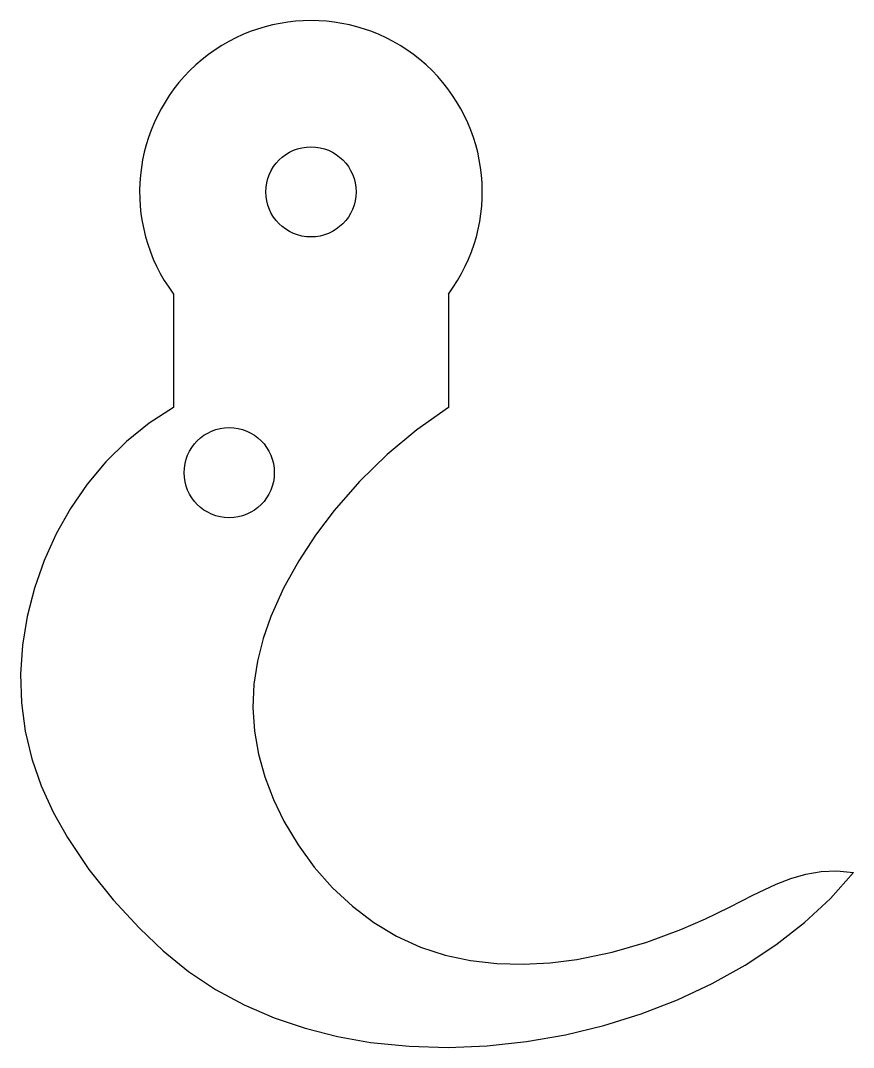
# Paper-space layout 'Sheet1' of a CAD drawing. Header units: millimetres. Extents: x 38.5 to 68.1, y 220.5 to 257.
import ezdxf

# ---------------------------------------------------------------- set-up
doc = ezdxf.new("R2010")
doc.units = ezdxf.units.MM

psp = doc.layouts.new('Sheet1')

# ---------------------------------------------------------------- linework, layer by layer
at = {"color": 7, "linetype": 'Continuous', "lineweight": 25}
for p, q in [((43.966, 247.283), (43.966, 243.252)), ((53.725, 247.283), (53.725, 243.252))]:
    psp.add_line(p, q, dxfattribs=at)
at = {"color": 7, "linetype": 'Continuous', "lineweight": 25, "flags": 128}
for points in [[(43.966, 243.252), (43.103, 242.696), (42.303, 242.051), (41.57, 241.326), (40.908, 240.532), (40.32, 239.676), (39.81, 238.77), (39.381, 237.821), (39.036, 236.841), (38.779, 235.837), (38.614, 234.819), (38.544, 233.797), (38.572, 232.78), (38.704, 231.77), (38.941, 230.783), (39.278, 229.824), (39.704, 228.893), (40.209, 227.993), (40.972, 226.862), (41.83, 225.788), (42.758, 224.775), (43.599, 223.97), (44.496, 223.242), (45.455, 222.604), (46.471, 222.057), (47.535, 221.597), (48.643, 221.224), (49.786, 220.934), (50.957, 220.726), (52.324, 220.585), (53.709, 220.545), (55.102, 220.602), (56.494, 220.754), (57.874, 220.997), (59.232, 221.327), (60.559, 221.743), (61.843, 222.239), (63.074, 222.815), (64.243, 223.465), (65.34, 224.187), (66.353, 224.979), (67.273, 225.835), (68.09, 226.754)], [(53.725, 243.252), (52.6, 242.459), (51.547, 241.586), (50.567, 240.633), (49.665, 239.599), (49.012, 238.73), (48.411, 237.811), (47.876, 236.847), (47.426, 235.844), (47.152, 235.056), (46.949, 234.251), (46.824, 233.434), (46.788, 232.606), (46.845, 231.772), (46.989, 230.954), (47.213, 230.144), (47.514, 229.349), (47.886, 228.577), (48.387, 227.736), (48.964, 226.945), (49.611, 226.214), (50.318, 225.555), (51.079, 224.977), (51.885, 224.491), (52.728, 224.106), (53.604, 223.82), (54.509, 223.625), (55.436, 223.519), (56.377, 223.495), (57.328, 223.547), (58.283, 223.669), (59.531, 223.928), (60.763, 224.286), (61.967, 224.729), (62.843, 225.112), (63.693, 225.529), (64.521, 225.953), (65.345, 226.337), (65.868, 226.536), (66.399, 226.69), (66.944, 226.785), (67.506, 226.811), (68.09, 226.754)]]:
    psp.add_lwpolyline(points, dxfattribs=at)
at = {"color": 7, "linetype": 'Continuous', "lineweight": 25}
for centre in [(48.846, 250.909), (45.946, 240.943)]:
    psp.add_circle(centre, 1.6, dxfattribs=at)
psp.add_arc((48.846, 250.909), 6.079, 323.3804, 216.6196, dxfattribs=at)

doc.saveas('drawing.dxf')
